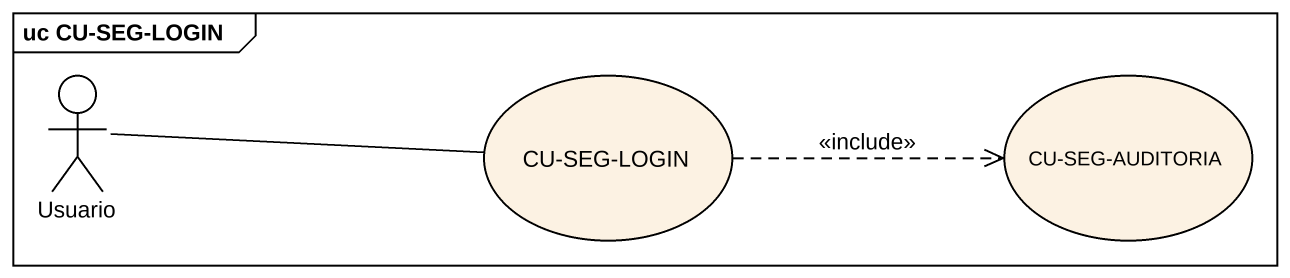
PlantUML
@startuml
mainframe uc CU-SEG-LOGIN
actor Usuario
usecase "CU-SEG-LOGIN" as CU_SEG_LOGIN
usecase "CU-SEG-AUDITORIA" as CU_SEG_AUDITORIA
Usuario -right- CU_SEG_LOGIN
CU_SEG_LOGIN .right.> CU_SEG_AUDITORIA : <<include>>
@enduml
